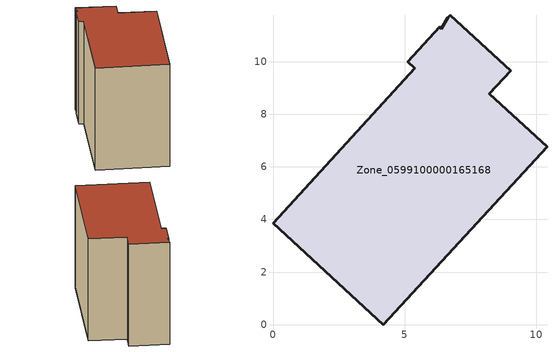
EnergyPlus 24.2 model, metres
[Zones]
Zone_0599100000165168
 floor ground (C_G): 6.65,11.66 6.74,11.76 9.03,9.66 8.22,8.78 10.41,6.76 4.19,0 0,3.85 5.39,9.74 5.12,9.99 6.34,11.32 6.4,11.24 z0
 wall outside (C_F): 5.39,9.74 0,3.85 4.19,0 10.41,6.76 8.22,8.78 9.03,9.66 6.74,11.76 6.65,11.66 6.4,11.24 6.34,11.32 5.12,9.99 5.39,9.74 z0:8.66
 roof outside (C_R): 6.34,11.32 5.12,9.99 5.39,9.74 0,3.85 4.19,0 10.41,6.76 8.22,8.78 9.03,9.66 6.74,11.76 6.65,11.66 6.4,11.24 z8.66
[BUILDING]
Pand.0599100000165168: North Axis=0; Terrain=City; Loads Convergence Tolerance Value=0.04; Temperature Convergence Tolerance Value=0.4; Solar Distribution=FullExterior; Maximum Number of Warmup Days=25; Minimum Number of Warmup Days=1
[Site:Location]
Rotterdam.The.Hague.AP_ZH_NLD Design_Conditions: Latitude=51.96; Longitude=4.45; Time Zone=1; Elevation=-4.5
[SITE:GROUNDTEMPERATURE:BUILDINGSURFACE]
18, 18, 18, 18, 18, 18, 18, 18, 18, 18, 18, 18
[MATERIAL] Thermal Absorptance=0.9; Solar Absorptance=0.7; Visible Absorptance=0.7
Name | Roughness | Thickness | Conductivity | Density | Specific Heat
G.TC.1975-1991 | MediumSmooth | 0.15 | 0.288461 | 540 | 1210
F.TC.1975-1991 | Rough | 0.3 | 0.230769 | 1920 | 840
R.TC.1975-1991 | MediumRough | 0.2 | 0.153846 | 1500 | 1000
[CONSTRUCTION]
C_G: G.TC.1975-1991
C_F: F.TC.1975-1991
C_R: R.TC.1975-1991
[ZONE]
Zone_0599100000165168: Type=1; Multiplier=1; Ceiling Height=Autocalculate; Volume=Autocalculate; Floor Area=autocalculate; Part of Total Floor Area=Yes
[ZONEINFILTRATION:DESIGNFLOWRATE]
Infil_Zone_0599100000165168: Zone or ZoneList or Space or SpaceList=Zone_0599100000165168; Schedule=AlwaysOn; Design Flow Rate Calculation Method=Flow/Area; Flow Rate per Floor Area=0.003; Constant Term Coefficient=1; Temperature Term Coefficient=0; Velocity Term Coefficient=0; Velocity Squared Term Coefficient=0
[HVACTEMPLATE:ZONE:IDEALLOADSAIRSYSTEM]
Zone_0599100000165168: Maximum Heating Supply Air Temperature=50; Minimum Cooling Supply Air Temperature=13; Maximum Heating Supply Air Humidity Ratio=0.0156; Minimum Cooling Supply Air Humidity Ratio=0.0077; Heating Limit=NoLimit; Cooling Limit=NoLimit; Dehumidification Control Type=ConstantSensibleHeatRatio; Cooling Sensible Heat Ratio=0.7; Dehumidification Setpoint=60; Humidification Control Type=None; Humidification Setpoint=30; Outdoor Air Method=None; Outdoor Air Flow Rate per Person=0.00944; Outdoor Air Flow Rate per Zone Floor Area=0; Outdoor Air Flow Rate per Zone=0; Demand Controlled Ventilation Type=None; Outdoor Air Economizer Type=NoEconomizer; Heat Recovery Type=None; Sensible Heat Recovery Effectiveness=0.7; Latent Heat Recovery Effectiveness=0.65
[ZONECONTROL:THERMOSTAT]
ThermostatControl_Zone_0599100000165168: Zone or ZoneList=Zone_0599100000165168; Control Type Schedule=DualSetpointControlType; Control 1=Thermostat_Zone_0599100000165168; Temperature Difference Between Cutout And Setpoint=0
[THERMOSTATSETPOINT:DUALSETPOINT]
Thermostat_Zone_0599100000165168: Heating Setpoint Temperature Schedule=HeatingSetpoint_Zone_0599100000165168; Cooling Setpoint Temperature Schedule=CoolingSetpoint_Zone_0599100000165168
[SCHEDULE:COMPACT]
HeatingSetpoint_Zone_0599100000165168: Through: 12/31, For: AllDays, Until: 24:00, 21
CoolingSetpoint_Zone_0599100000165168: Through: 12/31, For: AllDays, Until: 24:00, 24
DualSetpointControlType: Through: 12/31, For: AllDays, Until: 24:00, 4
AlwaysOn: Through: 12/31, For: AllDays, Until: 24:00, 1
